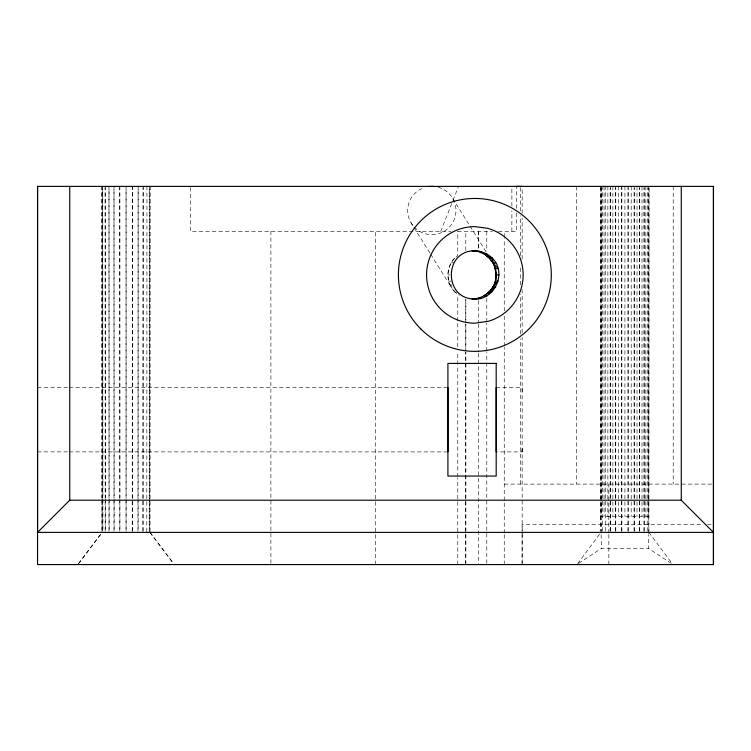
<?xml version="1.0" encoding="UTF-8"?>
<svg xmlns="http://www.w3.org/2000/svg" width="751" height="751" viewBox="0 0 751 751"><rect width="100%" height="100%" fill="white"/><g stroke="black" fill="none" stroke-linecap="round" stroke-linejoin="round"><path stroke-width="0.56" stroke-dasharray="3.75 2.82" d="M101.92 531.21L101.92 187.562M102.746 531.21L102.746 186.389L102.887 498.035M105.159 531.21L105.159 187.562M108.989 531.21L108.989 186.389L109.139 497.988M113.992 531.21L113.992 186.389L114.143 497.951M119.813 531.21L119.813 187.562M126.065 531.21L126.065 186.389L126.084 497.913M132.214 531.21L132.307 187.562M132.307 531.21L132.307 186.389M137.949 531.21L138.128 186.389L138.128 531.21M142.878 531.21L143.131 186.389M143.131 531.21L143.131 187.562M146.802 531.624L146.971 186.389M149.224 531.595L149.374 186.389L149.374 531.21M150.05 531.586L150.2 186.389M190.435 187.543L190.435 231.449L450.863 231.449M270.895 563.4L270.895 231.449M375.5 564.574L375.5 231.449M457.781 564.574L457.781 477.936M457.781 476.763L457.781 365.54M457.781 364.366L457.781 351.487M457.781 346.802L457.781 322.217M457.781 321.043L457.781 295.293M465.808 564.574L465.808 352.191L465.808 563.4M465.808 250.468L465.808 231.449M486.789 563.4L486.789 352.388M486.789 351.215L486.789 323.08M486.789 321.907L486.789 297.283M504.24 564.574L504.24 534.252M504.24 533.088L504.24 501.602M504.24 500.438L504.24 347.253M504.24 346.08L504.24 315.673M504.24 310.989L504.24 238.471M504.24 237.297L504.24 231.449M511.872 231.449L511.872 210.655M511.872 206.037L511.872 187.543M516.528 212.965L516.528 231.449L498.232 231.449M516.528 208.346L516.528 186.389M520.34 484.113L520.34 338.767M520.34 334.082L520.34 294.223M520.34 284.845L520.34 266.098M520.34 255.547L520.34 215.697M520.34 211.003L520.34 187.562M522.152 563.4L522.152 337.434M522.152 332.749L522.152 289.539M522.152 259.067L522.152 218.006M522.152 213.35L522.152 187.562M522.105 564.611L522.142 534.693M522.142 533.548L522.152 524.339L701.781 524.339M522.142 451.924L522.152 447.615L522.142 451.924L497.322 451.924M602.602 531.21L602.668 187.562M605.728 531.21L605.738 186.389M608.845 564.574L608.845 534.252M608.845 533.088L608.845 501.602M608.845 500.438L608.845 484.113M610.169 531.21L610.169 187.562M610.319 531.21L610.319 187.562M615.613 531.21L615.613 186.389M615.782 531.21L615.782 187.562M621.697 531.21L621.697 186.389M621.875 531.21L621.875 187.562M627.996 531.21L627.996 186.389M628.183 531.21L628.183 187.562M634.088 531.21L634.097 187.562M634.257 531.21L634.257 187.562M639.561 531.21L639.561 187.562M639.702 531.21L639.702 187.562M644.039 531.21L644.039 187.562M644.142 531.21L644.142 187.562M647.202 531.21L647.278 187.562M648.864 531.21L648.883 187.562M671.291 563.334L648.517 548.483L648.761 534.684M648.78 533.539L649.08 186.389M451.304 284.648L451.154 286.976L454.984 291.979L459.255 295.246M430.727 254.289L451.154 286.976C445.869 277.701 447.483 265.422 454.984 257.837M440.724 231.449L452.581 201.409M453.003 200.339L458.504 186.389M577.669 563.654L600.988 532.384M78.47 563.654L101.92 532.384M78.602 563.654L102.343 532.384M455.913 257.124L457.781 255.697L457.781 231.449M578.589 563.334L601.354 548.483L648.517 548.483M451.154 262.841L453.951 262.831M447.915 274.904L449.783 274.904M448.741 281.156L451.539 281.146M454.261 258.588A24.135 24.135 0 0 0 454.984 291.97L457.791 291.97M457.603 231.449L492.421 231.449M37.559 387.516L68.041 387.516M69.214 387.516L446.742 387.544M496.195 387.554L522.152 387.554L522.152 391.862M37.55 451.886L68.041 451.886M69.214 451.886L446.742 451.914M504.24 484.113L711.666 484.113M600.8 186.389L600.8 516.294L649.08 516.294M707.62 524.339L711.113 524.339M454.984 291.97L456.852 293.406M149.778 532.384L173.519 563.654M150.2 532.384L173.65 563.654M648.892 532.384L672.211 563.654M452.731 198.461L469.441 225.197M470.06 226.192L486.15 251.942M410.919 222.596L413.397 226.558M414.017 227.553L430.107 253.303M600.8 516.294L601.1 533.539M601.119 534.684L601.354 548.483M119.813 186.389L119.925 497.922M119.888 499.077L119.935 531.886M114.124 499.105L114.152 531.915M109.139 499.143L109.158 530.788M105.159 186.389L105.3 498.026M105.3 499.18L105.309 530.826M102.887 499.208L102.896 530.844M101.92 186.389L102.061 498.044M102.061 499.208L102.07 530.844M673.215 186.389L673.215 484.113M648.254 186.389L648.254 516.294M645.841 186.389L645.841 516.294M642.011 186.389L642.011 516.294M637.008 186.389L637.008 516.294M631.187 186.389L631.187 516.294M624.935 186.389L624.935 516.294M618.693 186.389L618.693 516.294M612.872 186.389L612.872 516.294M607.869 186.389L607.869 516.294M604.039 186.389L604.039 516.294M601.626 186.389L601.626 516.294M576.665 186.389L576.665 484.113M486.789 231.449L486.789 251.36M478.303 300.569L478.303 322.864M478.303 324.038L478.303 352.2M478.303 353.364L478.303 564.574M126.084 499.077L126.084 531.868M438.077 187.215A24.135 24.135 0 0 1 451.989 223.798A24.135 24.135 0 0 1 412.89 225.497A24.135 24.135 0 0 1 423.573 187.844M465.808 324.038L465.808 351.017L465.808 324.038M465.808 299.396L465.808 322.864L465.808 299.396M478.303 231.449L478.303 249.351L478.303 231.449M600.997 187.562L600.997 531.21L601.016 187.562"/><path stroke-width="1.13" d="M37.55 186.389L37.55 564.574L713.45 564.574L713.45 186.389L37.55 186.389L37.55 532.384L713.45 532.384L681.26 500.204L681.26 186.389M447.915 451.914L447.915 387.544M496.195 451.924L496.195 387.554M713.45 564.574L713.45 186.389M485.925 255.378L491.933 257.837C508.136 272.82 493.745 302.127 472.06 299.048C480.556 298.907 488.572 294.232 492.966 286.976C498.993 277.635 494.627 267.29 491.933 257.837C486.648 252.721 479.326 250.393 472.06 250.768L481.109 251.585M37.55 532.384L69.74 500.204L69.74 186.389M486.789 293.772L491.933 291.97L489.126 291.979L484.123 295.81L486.93 295.81M474.857 250.759C443.522 250.44 443.522 299.358 474.857 299.039M478.303 251.585L484.123 254.007L486.93 253.998M486.789 256.044L489.126 257.837L491.933 257.837M484.123 253.998L489.126 257.837L492.966 262.841L495.763 262.831M495.369 268.661L498.176 268.651L492.966 262.841M496.195 274.904L499.002 274.904M495.369 281.156L498.176 281.146L492.966 286.976L495.763 286.976L489.126 291.979A24.135 24.135 0 0 0 489.126 257.837M478.303 298.222L481.109 298.222M516.528 186.389L522.152 186.389M69.74 500.204L681.26 500.204M37.559 387.516L37.559 388.614M37.55 450.788L37.55 451.886M429.722 186.483A24.135 24.135 0 0 1 433.928 186.483M486.507 321.541L474.857 323.183A48.28 48.28 0 0 1 426.577 274.904A48.28 48.28 0 0 1 474.857 226.624L487.352 228.266A48.28 48.28 0 0 1 487.352 321.541L486.507 321.541M496.195 363.409L447.915 363.409L447.915 476.059L496.195 476.059L496.195 363.409M420.804 328.957A76.442 76.442 0 0 0 548.699 294.683A76.442 76.442 0 0 0 455.078 201.061A76.442 76.442 0 0 0 420.804 328.957"/></g></svg>
